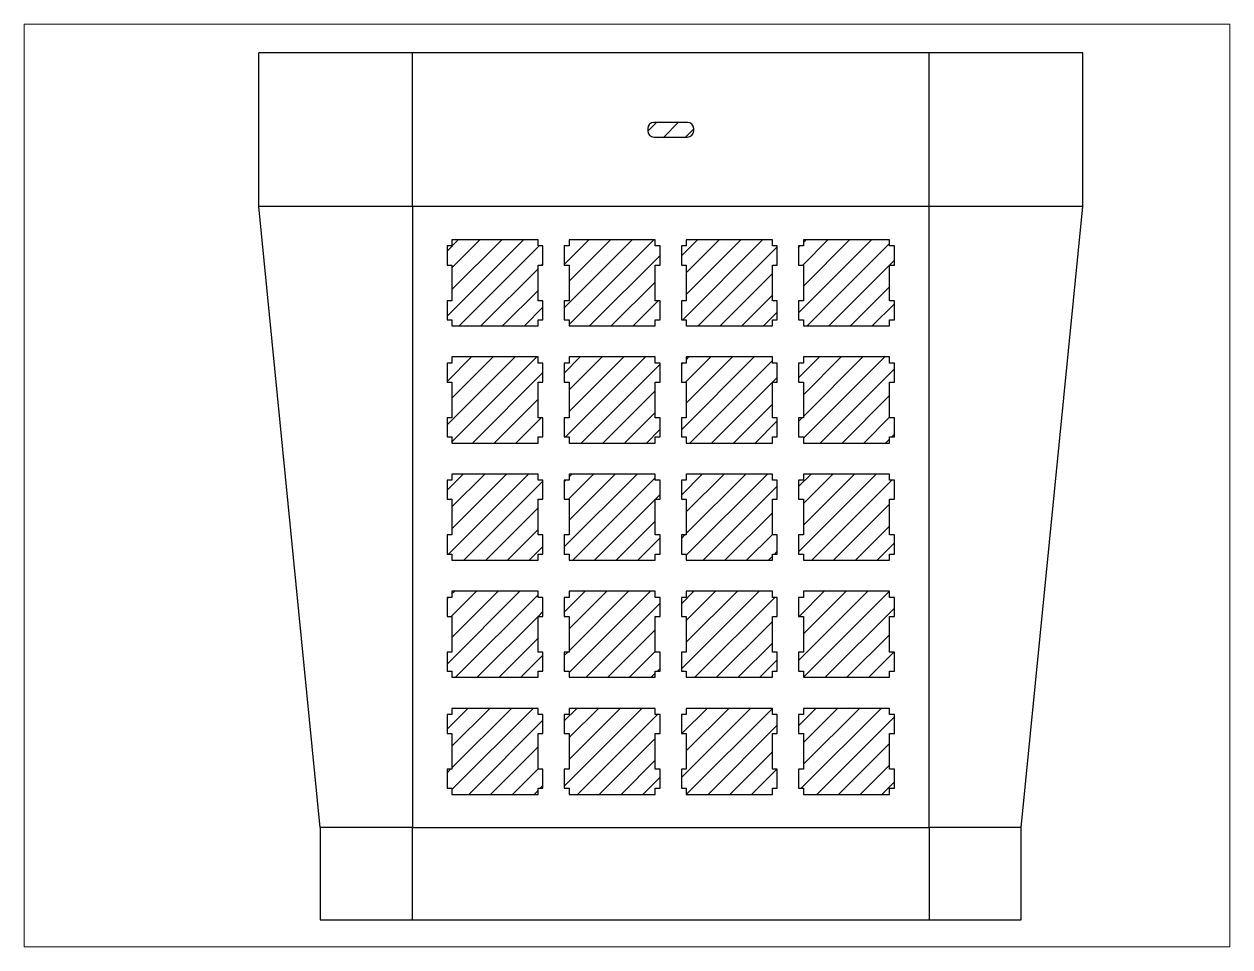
# Paper-space layout 'Layout1' of a CAD drawing. Header units: millimetres. Extents: x 1.07 to 9.59, y 0.82 to 7.34.
# The model-space entities are those that its viewports show. They can reach past a viewport. Long polylines and large blocks are cut down to what shows.
import ezdxf

# ---------------------------------------------------------------- set-up
doc = ezdxf.new("R2010")
doc.units = ezdxf.units.MM
doc.header["$MEASUREMENT"] = 0
doc.layers.add('fold', color=150, linetype='Continuous')

msp = doc.modelspace()

# ---------------------------------------------------------------- hatches: boundary and pattern name
at = {"transparency": 33554457}
h = msp.add_hatch(dxfattribs=at)
h.set_pattern_fill('ANSI31', color=256, scale=20)
h.set_pattern_definition([(45, (220.5926, 15.9087), (-1.767767, 1.767767), [])])
h.paths.add_polyline_path([(305.34279, 157.65827, 0.414213562), (304.34279, 156.65827), (304.34279, 156.28327, 0.414213562), (305.34279, 155.28327), (310.80799, 155.28327, 0.414213562), (311.80799, 156.28327), (311.80799, 156.65827, 0.414213562), (310.80799, 157.65827)])
h = msp.add_hatch(dxfattribs=at)
h.set_pattern_fill('ANSI31', color=256, scale=20)
h.set_pattern_definition([(45, (193.6647, 2.142), (-1.767767, 1.767767), [])])
h.paths.add_polyline_path([(271.69999, 49.3701), (272.50063, 49.3701), (272.50063, 48.37101), (286.50018, 48.37101), (286.50018, 49.3701), (287.30078, 49.3701), (287.30078, 52.47066), (286.50018, 52.47066), (286.50018, 58.27217), (287.30078, 58.27217), (287.30078, 61.37007), (286.50018, 61.37007), (286.50018, 62.37047), (272.50063, 62.37047), (272.50063, 61.37007), (271.69999, 61.37007), (271.69999, 58.27217), (272.50063, 58.27217), (272.50063, 52.47066), (271.69999, 52.47066)])
h.paths.add_polyline_path([(272.50063, 67.42097), (286.50018, 67.42097), (286.50018, 68.42007), (287.30078, 68.42007), (287.30078, 71.52067), (286.50018, 71.52067), (286.50018, 77.32217), (287.30078, 77.32217), (287.30078, 80.42007), (286.50018, 80.42007), (286.50018, 81.42037), (272.50063, 81.42037), (272.50063, 80.42007), (271.69999, 80.42007), (271.69999, 77.32217), (272.50063, 77.32217), (272.50063, 71.52067), (271.69999, 71.52067), (271.69999, 68.42007), (272.50063, 68.42007)])
h.paths.add_polyline_path([(272.50063, 86.47117), (286.50018, 86.47117), (286.50018, 87.47017), (287.30078, 87.47017), (287.30078, 90.57077), (286.50018, 90.57077), (286.50018, 96.37077), (287.30078, 96.37077), (287.30078, 99.46997), (286.50018, 99.46997), (286.50018, 100.47047), (272.50063, 100.47047), (272.50063, 99.46997), (271.69999, 99.46997), (271.69999, 96.37077), (272.50063, 96.37077), (272.50063, 90.57077), (271.69999, 90.57077), (271.69999, 87.47017), (272.50063, 87.47017)])
h.paths.add_polyline_path([(272.50063, 105.52117), (286.50018, 105.52117), (286.50018, 106.52157), (287.30078, 106.52157), (287.30078, 109.62217), (286.50018, 109.62217), (286.50018, 115.42217), (287.30078, 115.42217), (287.30078, 118.52137), (286.50018, 118.52137), (286.50018, 119.52187), (272.50063, 119.52187), (272.50063, 118.52137), (271.69999, 118.52137), (271.69999, 115.42217), (272.50063, 115.42217), (272.50063, 109.62217), (271.69999, 109.62217), (271.69999, 106.52157), (272.50063, 106.52157)])
h.paths.add_polyline_path([(272.50063, 124.57117), (286.50018, 124.57117), (286.50018, 125.57017), (287.30078, 125.57017), (287.30078, 128.67077), (286.50018, 128.67077), (286.50018, 134.47077), (287.30078, 134.47077), (287.30078, 137.56997), (286.50018, 137.56997), (286.50018, 138.57047), (272.50063, 138.57047), (272.50063, 137.56997), (271.69999, 137.56997), (271.69999, 134.47077), (272.50063, 134.47077), (272.50063, 128.67077), (271.69999, 128.67077), (271.69999, 125.57017), (272.50063, 125.57017)])
h.paths.add_polyline_path([(290.74998, 128.67077), (290.74998, 125.57017), (291.55068, 125.57017), (291.55068, 124.57117), (305.54998, 124.57117), (305.54998, 125.57017), (306.35078, 125.57017), (306.35078, 128.67077), (305.54998, 128.67077), (305.54998, 134.47077), (306.35078, 134.47077), (306.35078, 137.56997), (305.54998, 137.56997), (305.54998, 138.57047), (291.55068, 138.57047), (291.55068, 137.56997), (290.74998, 137.56997), (290.74998, 134.47077), (291.55068, 134.47077), (291.55068, 128.67077)])
h.paths.add_polyline_path([(305.54998, 119.52187), (291.55068, 119.52187), (291.55068, 118.52137), (290.74998, 118.52137), (290.74998, 115.42217), (291.55068, 115.42217), (291.55068, 109.62217), (290.74998, 109.62217), (290.74998, 106.52157), (291.55068, 106.52157), (291.55068, 105.52117), (305.54998, 105.52117), (305.54998, 106.52157), (306.35078, 106.52157), (306.35078, 109.62217), (305.54998, 109.62217), (305.54998, 115.42217), (306.35078, 115.42217), (306.35078, 118.52137), (305.54998, 118.52137)])
h.paths.add_polyline_path([(305.54998, 100.47047), (291.55068, 100.47047), (291.55068, 99.46997), (290.74998, 99.46997), (290.74998, 96.37077), (291.55068, 96.37077), (291.55068, 90.57077), (290.74998, 90.57077), (290.74998, 87.47017), (291.55068, 87.47017), (291.55068, 86.47117), (305.54998, 86.47117), (305.54998, 87.47017), (306.35078, 87.47017), (306.35078, 90.57077), (305.54998, 90.57077), (305.54998, 96.37077), (306.35078, 96.37077), (306.35078, 99.46997), (305.54998, 99.46997)])
h.paths.add_polyline_path([(305.54998, 81.42037), (291.55068, 81.42037), (291.55068, 80.42007), (290.74998, 80.42007), (290.74998, 77.32217), (291.55068, 77.32217), (291.55068, 71.52067), (290.74998, 71.52067), (290.74998, 68.42007), (291.55068, 68.42007), (291.55068, 67.42097), (305.54998, 67.42097), (305.54998, 68.42007), (306.35078, 68.42007), (306.35078, 71.52067), (305.54998, 71.52067), (305.54998, 77.32217), (306.35078, 77.32217), (306.35078, 80.42007), (305.54998, 80.42007)])
h.paths.add_polyline_path([(305.54998, 62.37047), (291.55068, 62.37047), (291.55068, 61.37007), (290.74998, 61.37007), (290.74998, 58.27217), (291.55068, 58.27217), (291.55068, 52.47066), (290.74998, 52.47066), (290.74998, 49.3701), (291.55068, 49.3701), (291.55068, 48.37101), (305.54998, 48.37101), (305.54998, 49.3701), (306.35078, 49.3701), (306.35078, 52.47066), (305.54998, 52.47066), (305.54998, 58.27217), (306.35078, 58.27217), (306.35078, 61.37007), (305.54998, 61.37007)])
h.paths.add_polyline_path([(309.79988, 61.37007), (309.79988, 58.27217), (310.60068, 58.27217), (310.60068, 52.47066), (309.79988, 52.47066), (309.79988, 49.3701), (310.60068, 49.3701), (310.60068, 48.37101), (324.59998, 48.37101), (324.59998, 49.3701), (325.40078, 49.3701), (325.40078, 52.47066), (324.59998, 52.47066), (324.59998, 58.27217), (325.40078, 58.27217), (325.40078, 61.37007), (324.59998, 61.37007), (324.59998, 62.37047), (310.60068, 62.37047), (310.60068, 61.37007)])
h.paths.add_polyline_path([(310.60068, 67.42097), (324.59998, 67.42097), (324.59998, 68.42007), (325.40078, 68.42007), (325.40078, 71.52067), (324.59998, 71.52067), (324.59998, 77.32217), (325.40078, 77.32217), (325.40078, 80.42007), (324.59998, 80.42007), (324.59998, 81.42037), (310.60068, 81.42037), (310.60068, 80.42007), (309.79988, 80.42007), (309.79988, 77.32217), (310.60068, 77.32217), (310.60068, 71.52067), (309.79988, 71.52067), (309.79988, 68.42007), (310.60068, 68.42007)])
h.paths.add_polyline_path([(310.60068, 86.47117), (324.59998, 86.47117), (324.59998, 87.47017), (325.40078, 87.47017), (325.40078, 90.57077), (324.59998, 90.57077), (324.59998, 96.37077), (325.40078, 96.37077), (325.40078, 99.46997), (324.59998, 99.46997), (324.59998, 100.47047), (310.60068, 100.47047), (310.60068, 99.46997), (309.79988, 99.46997), (309.79988, 96.37077), (310.60068, 96.37077), (310.60068, 90.57077), (309.79988, 90.57077), (309.79988, 87.47017), (310.60068, 87.47017)])
h.paths.add_polyline_path([(310.60068, 105.52117), (324.59998, 105.52117), (324.59998, 106.52157), (325.40078, 106.52157), (325.40078, 109.62217), (324.59998, 109.62217), (324.59998, 115.42217), (325.40078, 115.42217), (325.40078, 118.52137), (324.59998, 118.52137), (324.59998, 119.52187), (310.60068, 119.52187), (310.60068, 118.52137), (309.79988, 118.52137), (309.79988, 115.42217), (310.60068, 115.42217), (310.60068, 109.62217), (309.79988, 109.62217), (309.79988, 106.52157), (310.60068, 106.52157)])
h.paths.add_polyline_path([(310.60068, 124.57117), (324.59998, 124.57117), (324.59998, 125.57017), (325.40078, 125.57017), (325.40078, 128.67077), (324.59998, 128.67077), (324.59998, 134.47077), (325.40078, 134.47077), (325.40078, 137.56997), (324.59998, 137.56997), (324.59998, 138.57047), (310.60068, 138.57047), (310.60068, 137.56997), (309.79988, 137.56997), (309.79988, 134.47077), (310.60068, 134.47077), (310.60068, 128.67077), (309.79988, 128.67077), (309.79988, 125.57017), (310.60068, 125.57017)])
h.paths.add_polyline_path([(328.84988, 128.67077), (328.84988, 125.57017), (329.65068, 125.57017), (329.65068, 124.57117), (343.64998, 124.57117), (343.64998, 125.57017), (344.45078, 125.57017), (344.45078, 128.67077), (343.64998, 128.67077), (343.64998, 134.47077), (344.45078, 134.47077), (344.45078, 137.56997), (343.64998, 137.56997), (343.64998, 138.57047), (329.65068, 138.57047), (329.65068, 137.56997), (328.84988, 137.56997), (328.84988, 134.47077), (329.65068, 134.47077), (329.65068, 128.67077)])
h.paths.add_polyline_path([(343.64998, 119.52187), (329.65068, 119.52187), (329.65068, 118.52137), (328.84988, 118.52137), (328.84988, 115.42217), (329.65068, 115.42217), (329.65068, 109.62217), (328.84988, 109.62217), (328.84988, 106.52157), (329.65068, 106.52157), (329.65068, 105.52117), (343.64998, 105.52117), (343.64998, 106.52157), (344.45078, 106.52157), (344.45078, 109.62217), (343.64998, 109.62217), (343.64998, 115.42217), (344.45078, 115.42217), (344.45078, 118.52137), (343.64998, 118.52137)])
h.paths.add_polyline_path([(343.64998, 100.47047), (329.65068, 100.47047), (329.65068, 99.46997), (328.84988, 99.46997), (328.84988, 96.37077), (329.65068, 96.37077), (329.65068, 90.57077), (328.84988, 90.57077), (328.84988, 87.47017), (329.65068, 87.47017), (329.65068, 86.47117), (343.64998, 86.47117), (343.64998, 87.47017), (344.45078, 87.47017), (344.45078, 90.57077), (343.64998, 90.57077), (343.64998, 96.37077), (344.45078, 96.37077), (344.45078, 99.46997), (343.64998, 99.46997)])
h.paths.add_polyline_path([(343.64998, 81.42037), (329.65068, 81.42037), (329.65068, 80.42007), (328.84988, 80.42007), (328.84988, 77.32217), (329.65068, 77.32217), (329.65068, 71.52067), (328.84988, 71.52067), (328.84988, 68.42007), (329.65068, 68.42007), (329.65068, 67.42097), (343.64998, 67.42097), (343.64998, 68.42007), (344.45078, 68.42007), (344.45078, 71.52067), (343.64998, 71.52067), (343.64998, 77.32217), (344.45078, 77.32217), (344.45078, 80.42007), (343.64998, 80.42007)])
h.paths.add_polyline_path([(343.64998, 62.37047), (329.65068, 62.37047), (329.65068, 61.37007), (328.84988, 61.37007), (328.84988, 58.27217), (329.65068, 58.27217), (329.65068, 52.47066), (328.84988, 52.47066), (328.84988, 49.3701), (329.65068, 49.3701), (329.65068, 48.37101), (343.64998, 48.37101), (343.64998, 49.3701), (344.45078, 49.3701), (344.45078, 52.47066), (343.64998, 52.47066), (343.64998, 58.27217), (344.45078, 58.27217), (344.45078, 61.37007), (343.64998, 61.37007)])

# ---------------------------------------------------------------- linework, layer by layer
for p, q in [((241.07539, 143.97077), (241.07539, 168.97077)), ((266.07539, 168.97077), (241.07539, 168.97077)), ((266.07539, 143.97077), (266.07539, 168.97077)), ((350.07539, 168.97077), (266.07539, 168.97077)), ((350.07539, 143.97077), (350.07539, 168.97077)), ((375.07539, 168.97077), (350.07539, 168.97077)), ((375.07539, 143.97077), (375.07539, 168.97077)), ((266.07539, 143.97077), (241.07539, 143.97077)), ((251.07539, 42.97077), (241.07539, 143.97077)), ((375.07539, 143.97077), (350.07539, 143.97077)), ((365.07539, 42.97077), (375.07539, 143.97077))]:
    msp.add_line(p, q)
at = {"linetype": 'Continuous'}
for p, q in [((266.07539, 42.97077), (251.07539, 42.97077)), ((251.07539, 42.97077), (251.07539, 27.97077)), ((266.07539, 27.97077), (266.07539, 42.97077)), ((365.07539, 42.97077), (350.07539, 42.97077)), ((350.07539, 42.97077), (350.07539, 27.97077)), ((365.07539, 27.97077), (365.07539, 42.97077)), ((251.07539, 27.97077), (266.07539, 27.97077)), ((266.07539, 27.97077), (350.07539, 27.97077)), ((350.07539, 27.97077), (365.07539, 27.97077))]:
    msp.add_line(p, q, dxfattribs=at)
msp.add_lwpolyline([(305.34279, 157.65827, 0.414213562), (304.34279, 156.65827), (304.34279, 156.28327, 0.414213562), (305.34279, 155.28327), (310.80799, 155.28327, 0.414213562), (311.80799, 156.28327), (311.80799, 156.65827, 0.414213562), (310.80799, 157.65827)], format="xyb", close=True, dxfattribs=at)
msp.add_lwpolyline([(266.07539, 42.97077), (350.07539, 42.97077), (350.07539, 143.97077), (266.07539, 143.97077)], close=True, dxfattribs=at)
for points in [[(272.50063, 137.56997), (271.69999, 137.56997), (271.69999, 134.47077), (272.50063, 134.47077), (272.50063, 128.67077), (271.69999, 128.67077), (271.69999, 125.57017), (272.50063, 125.57017), (272.50063, 124.57117), (286.50018, 124.57117), (286.50018, 125.57017), (287.30078, 125.57017), (287.30078, 128.67077), (286.50018, 128.67077), (286.50018, 134.47077), (287.30078, 134.47077), (287.30078, 137.56997), (286.50018, 137.56997), (286.50018, 138.57047), (272.50063, 138.57047)], [(291.55068, 137.56997), (290.74998, 137.56997), (290.74998, 134.47077), (291.55068, 134.47077), (291.55068, 128.67077), (290.74998, 128.67077), (290.74998, 125.57017), (291.55068, 125.57017), (291.55068, 124.57117), (305.54998, 124.57117), (305.54998, 125.57017), (306.35078, 125.57017), (306.35078, 128.67077), (305.54998, 128.67077), (305.54998, 134.47077), (306.35078, 134.47077), (306.35078, 137.56997), (305.54998, 137.56997), (305.54998, 138.57047), (291.55068, 138.57047)], [(310.60068, 137.56997), (309.79988, 137.56997), (309.79988, 134.47077), (310.60068, 134.47077), (310.60068, 128.67077), (309.79988, 128.67077), (309.79988, 125.57017), (310.60068, 125.57017), (310.60068, 124.57117), (324.59998, 124.57117), (324.59998, 125.57017), (325.40078, 125.57017), (325.40078, 128.67077), (324.59998, 128.67077), (324.59998, 134.47077), (325.40078, 134.47077), (325.40078, 137.56997), (324.59998, 137.56997), (324.59998, 138.57047), (310.60068, 138.57047)], [(329.65068, 137.56997), (328.84988, 137.56997), (328.84988, 134.47077), (329.65068, 134.47077), (329.65068, 128.67077), (328.84988, 128.67077), (328.84988, 125.57017), (329.65068, 125.57017), (329.65068, 124.57117), (343.64998, 124.57117), (343.64998, 125.57017), (344.45078, 125.57017), (344.45078, 128.67077), (343.64998, 128.67077), (343.64998, 134.47077), (344.45078, 134.47077), (344.45078, 137.56997), (343.64998, 137.56997), (343.64998, 138.57047), (329.65068, 138.57047)], [(272.50063, 118.52137), (271.69999, 118.52137), (271.69999, 115.42217), (272.50063, 115.42217), (272.50063, 109.62217), (271.69999, 109.62217), (271.69999, 106.52157), (272.50063, 106.52157), (272.50063, 105.52117), (286.50018, 105.52117), (286.50018, 106.52157), (287.30078, 106.52157), (287.30078, 109.62217), (286.50018, 109.62217), (286.50018, 115.42217), (287.30078, 115.42217), (287.30078, 118.52137), (286.50018, 118.52137), (286.50018, 119.52187), (272.50063, 119.52187)], [(291.55068, 118.52137), (290.74998, 118.52137), (290.74998, 115.42217), (291.55068, 115.42217), (291.55068, 109.62217), (290.74998, 109.62217), (290.74998, 106.52157), (291.55068, 106.52157), (291.55068, 105.52117), (305.54998, 105.52117), (305.54998, 106.52157), (306.35078, 106.52157), (306.35078, 109.62217), (305.54998, 109.62217), (305.54998, 115.42217), (306.35078, 115.42217), (306.35078, 118.52137), (305.54998, 118.52137), (305.54998, 119.52187), (291.55068, 119.52187)], [(310.60068, 118.52137), (309.79988, 118.52137), (309.79988, 115.42217), (310.60068, 115.42217), (310.60068, 109.62217), (309.79988, 109.62217), (309.79988, 106.52157), (310.60068, 106.52157), (310.60068, 105.52117), (324.59998, 105.52117), (324.59998, 106.52157), (325.40078, 106.52157), (325.40078, 109.62217), (324.59998, 109.62217), (324.59998, 115.42217), (325.40078, 115.42217), (325.40078, 118.52137), (324.59998, 118.52137), (324.59998, 119.52187), (310.60068, 119.52187)], [(329.65068, 118.52137), (328.84988, 118.52137), (328.84988, 115.42217), (329.65068, 115.42217), (329.65068, 109.62217), (328.84988, 109.62217), (328.84988, 106.52157), (329.65068, 106.52157), (329.65068, 105.52117), (343.64998, 105.52117), (343.64998, 106.52157), (344.45078, 106.52157), (344.45078, 109.62217), (343.64998, 109.62217), (343.64998, 115.42217), (344.45078, 115.42217), (344.45078, 118.52137), (343.64998, 118.52137), (343.64998, 119.52187), (329.65068, 119.52187)], [(272.50063, 99.46997), (271.69999, 99.46997), (271.69999, 96.37077), (272.50063, 96.37077), (272.50063, 90.57077), (271.69999, 90.57077), (271.69999, 87.47017), (272.50063, 87.47017), (272.50063, 86.47117), (286.50018, 86.47117), (286.50018, 87.47017), (287.30078, 87.47017), (287.30078, 90.57077), (286.50018, 90.57077), (286.50018, 96.37077), (287.30078, 96.37077), (287.30078, 99.46997), (286.50018, 99.46997), (286.50018, 100.47047), (272.50063, 100.47047)], [(291.55068, 99.46997), (290.74998, 99.46997), (290.74998, 96.37077), (291.55068, 96.37077), (291.55068, 90.57077), (290.74998, 90.57077), (290.74998, 87.47017), (291.55068, 87.47017), (291.55068, 86.47117), (305.54998, 86.47117), (305.54998, 87.47017), (306.35078, 87.47017), (306.35078, 90.57077), (305.54998, 90.57077), (305.54998, 96.37077), (306.35078, 96.37077), (306.35078, 99.46997), (305.54998, 99.46997), (305.54998, 100.47047), (291.55068, 100.47047)], [(310.60068, 99.46997), (309.79988, 99.46997), (309.79988, 96.37077), (310.60068, 96.37077), (310.60068, 90.57077), (309.79988, 90.57077), (309.79988, 87.47017), (310.60068, 87.47017), (310.60068, 86.47117), (324.59998, 86.47117), (324.59998, 87.47017), (325.40078, 87.47017), (325.40078, 90.57077), (324.59998, 90.57077), (324.59998, 96.37077), (325.40078, 96.37077), (325.40078, 99.46997), (324.59998, 99.46997), (324.59998, 100.47047), (310.60068, 100.47047)], [(329.65068, 99.46997), (328.84988, 99.46997), (328.84988, 96.37077), (329.65068, 96.37077), (329.65068, 90.57077), (328.84988, 90.57077), (328.84988, 87.47017), (329.65068, 87.47017), (329.65068, 86.47117), (343.64998, 86.47117), (343.64998, 87.47017), (344.45078, 87.47017), (344.45078, 90.57077), (343.64998, 90.57077), (343.64998, 96.37077), (344.45078, 96.37077), (344.45078, 99.46997), (343.64998, 99.46997), (343.64998, 100.47047), (329.65068, 100.47047)], [(272.50063, 80.42007), (271.69999, 80.42007), (271.69999, 77.32217), (272.50063, 77.32217), (272.50063, 71.52067), (271.69999, 71.52067), (271.69999, 68.42007), (272.50063, 68.42007), (272.50063, 67.42097), (286.50018, 67.42097), (286.50018, 68.42007), (287.30078, 68.42007), (287.30078, 71.52067), (286.50018, 71.52067), (286.50018, 77.32217), (287.30078, 77.32217), (287.30078, 80.42007), (286.50018, 80.42007), (286.50018, 81.42037), (272.50063, 81.42037)], [(291.55068, 80.42007), (290.74998, 80.42007), (290.74998, 77.32217), (291.55068, 77.32217), (291.55068, 71.52067), (290.74998, 71.52067), (290.74998, 68.42007), (291.55068, 68.42007), (291.55068, 67.42097), (305.54998, 67.42097), (305.54998, 68.42007), (306.35078, 68.42007), (306.35078, 71.52067), (305.54998, 71.52067), (305.54998, 77.32217), (306.35078, 77.32217), (306.35078, 80.42007), (305.54998, 80.42007), (305.54998, 81.42037), (291.55068, 81.42037)], [(310.60068, 80.42007), (309.79988, 80.42007), (309.79988, 77.32217), (310.60068, 77.32217), (310.60068, 71.52067), (309.79988, 71.52067), (309.79988, 68.42007), (310.60068, 68.42007), (310.60068, 67.42097), (324.59998, 67.42097), (324.59998, 68.42007), (325.40078, 68.42007), (325.40078, 71.52067), (324.59998, 71.52067), (324.59998, 77.32217), (325.40078, 77.32217), (325.40078, 80.42007), (324.59998, 80.42007), (324.59998, 81.42037), (310.60068, 81.42037)], [(329.65068, 80.42007), (328.84988, 80.42007), (328.84988, 77.32217), (329.65068, 77.32217), (329.65068, 71.52067), (328.84988, 71.52067), (328.84988, 68.42007), (329.65068, 68.42007), (329.65068, 67.42097), (343.64998, 67.42097), (343.64998, 68.42007), (344.45078, 68.42007), (344.45078, 71.52067), (343.64998, 71.52067), (343.64998, 77.32217), (344.45078, 77.32217), (344.45078, 80.42007), (343.64998, 80.42007), (343.64998, 81.42037), (329.65068, 81.42037)], [(272.50063, 61.37007), (271.69999, 61.37007), (271.69999, 58.27217), (272.50063, 58.27217), (272.50063, 52.47066), (271.69999, 52.47066), (271.69999, 49.3701), (272.50063, 49.3701), (272.50063, 48.37101), (286.50018, 48.37101), (286.50018, 49.3701), (287.30078, 49.3701), (287.30078, 52.47066), (286.50018, 52.47066), (286.50018, 58.27217), (287.30078, 58.27217), (287.30078, 61.37007), (286.50018, 61.37007), (286.50018, 62.37047), (272.50063, 62.37047)], [(291.55068, 61.37007), (290.74998, 61.37007), (290.74998, 58.27217), (291.55068, 58.27217), (291.55068, 52.47066), (290.74998, 52.47066), (290.74998, 49.3701), (291.55068, 49.3701), (291.55068, 48.37101), (305.54998, 48.37101), (305.54998, 49.3701), (306.35078, 49.3701), (306.35078, 52.47066), (305.54998, 52.47066), (305.54998, 58.27217), (306.35078, 58.27217), (306.35078, 61.37007), (305.54998, 61.37007), (305.54998, 62.37047), (291.55068, 62.37047)], [(310.60068, 61.37007), (309.79988, 61.37007), (309.79988, 58.27217), (310.60068, 58.27217), (310.60068, 52.47066), (309.79988, 52.47066), (309.79988, 49.3701), (310.60068, 49.3701), (310.60068, 48.37101), (324.59998, 48.37101), (324.59998, 49.3701), (325.40078, 49.3701), (325.40078, 52.47066), (324.59998, 52.47066), (324.59998, 58.27217), (325.40078, 58.27217), (325.40078, 61.37007), (324.59998, 61.37007), (324.59998, 62.37047), (310.60068, 62.37047)], [(329.65068, 61.37007), (328.84988, 61.37007), (328.84988, 58.27217), (329.65068, 58.27217), (329.65068, 52.47066), (328.84988, 52.47066), (328.84988, 49.3701), (329.65068, 49.3701), (329.65068, 48.37101), (343.64998, 48.37101), (343.64998, 49.3701), (344.45078, 49.3701), (344.45078, 52.47066), (343.64998, 52.47066), (343.64998, 58.27217), (344.45078, 58.27217), (344.45078, 61.37007), (343.64998, 61.37007), (343.64998, 62.37047), (329.65068, 62.37047)]]:
    msp.add_lwpolyline(points, close=True)

psp = doc.layouts.get("Layout1")

# ---------------------------------------------------------------- viewports
at = {"layer": 'fold', "color": 7, "true_color": 0xffffff}
psp.add_viewport(center=(5.33, 4.08), size=(8.528, 6.528), view_center_point=(300.96412, 98.61305), view_height=150.0788665, dxfattribs=at)

doc.saveas('drawing.dxf')
